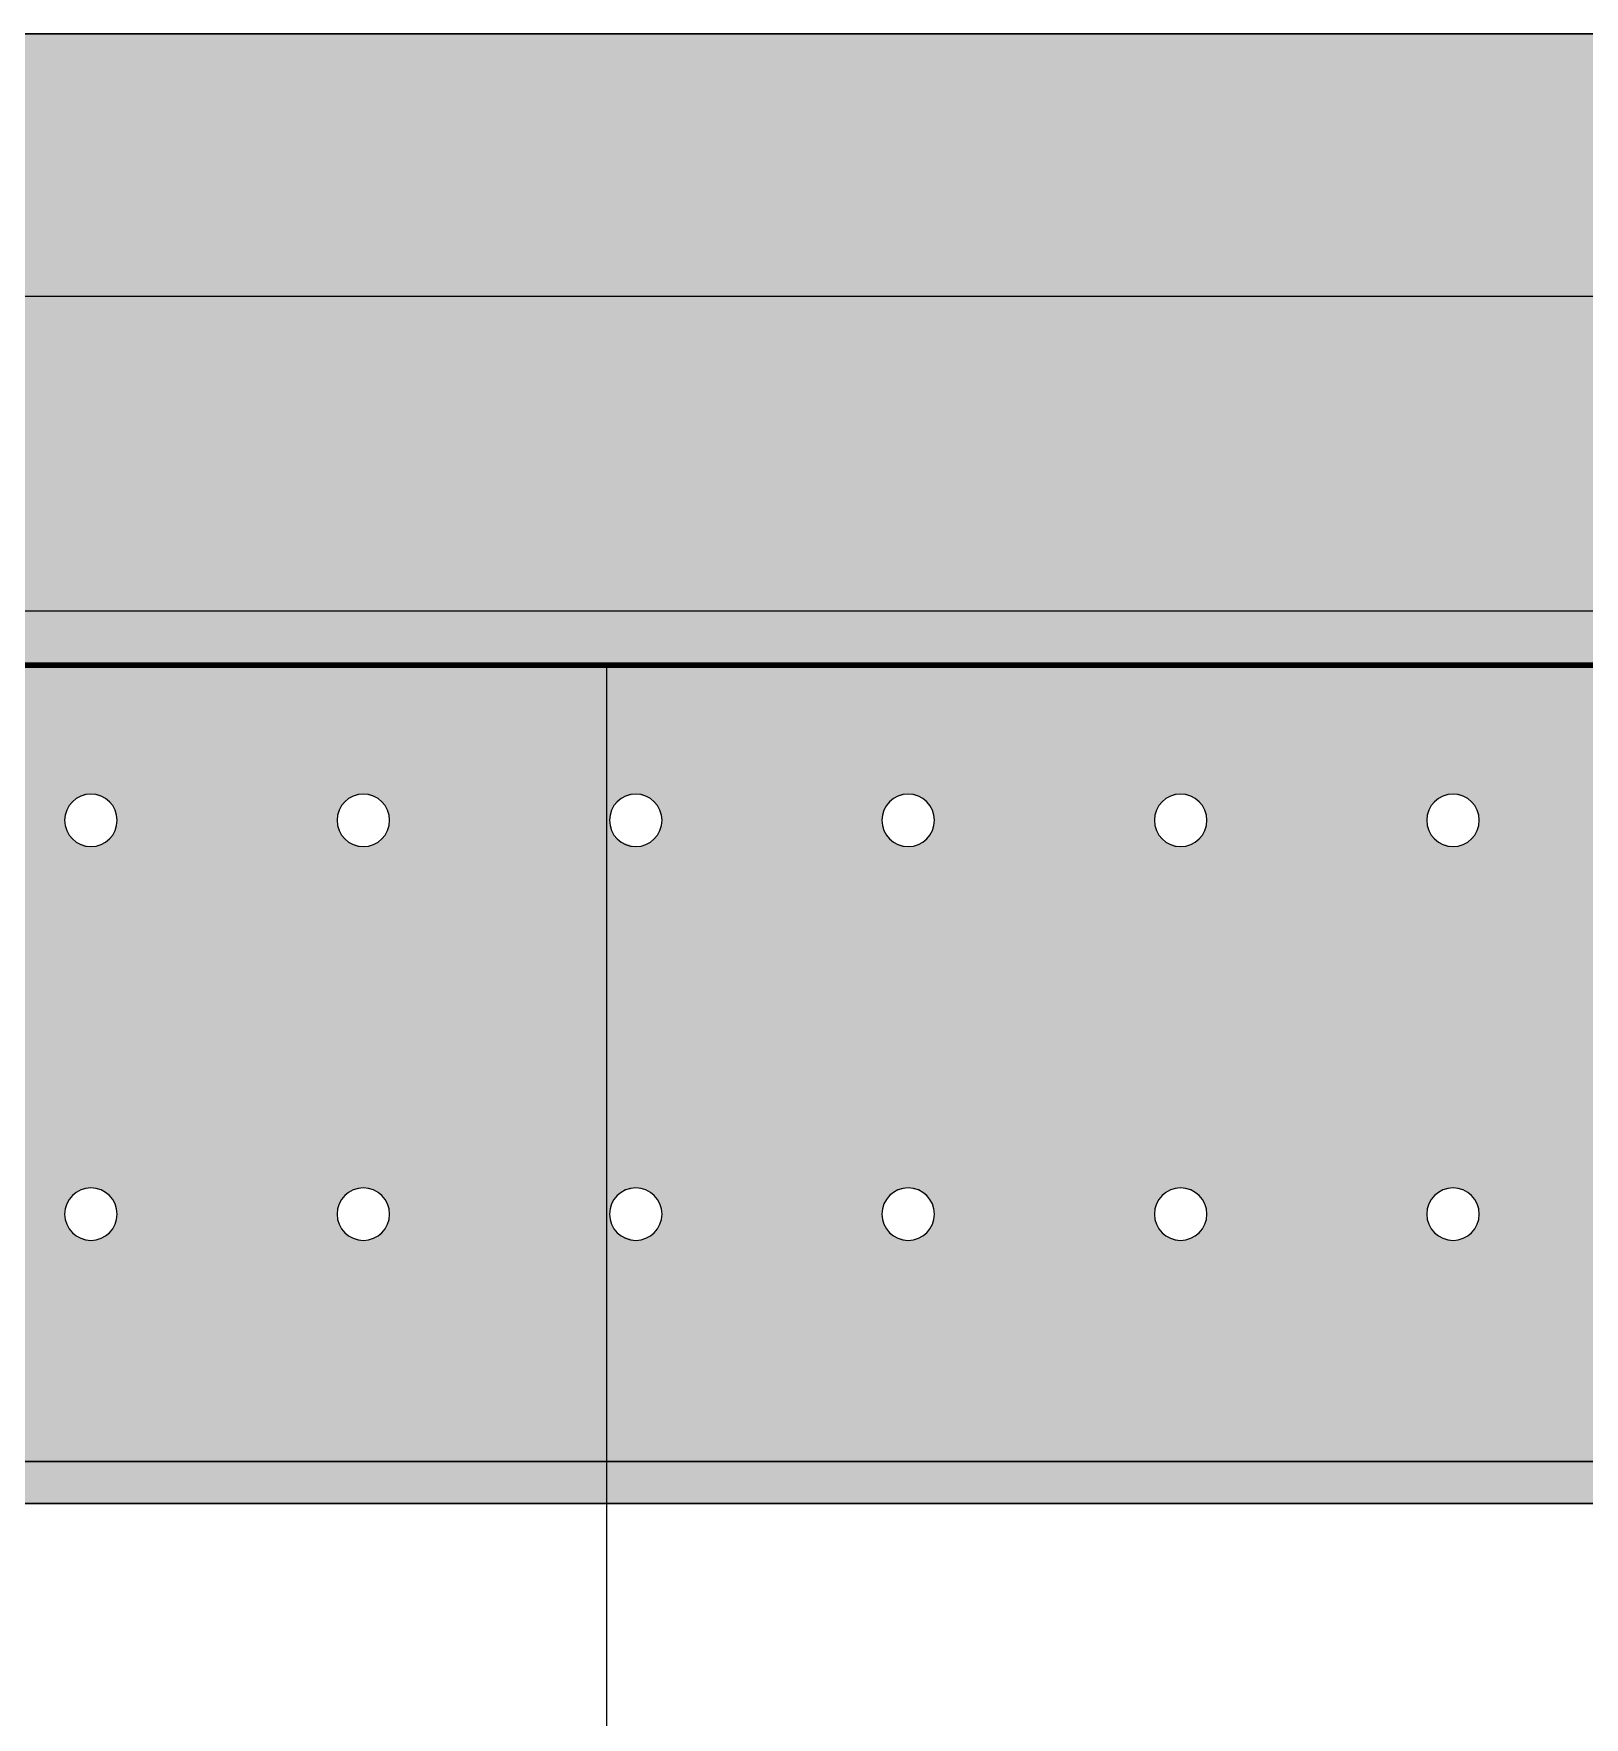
# Model space of a CAD drawing. Header units: millimetres. Extents: x 35144 to 233944, y -8553 to 29000.
# Drawn here: x 49370 to 49961, y 26459 to 27100 of the extents above; entities that cross this region are included whole.
import ezdxf

# ---------------------------------------------------------------- set-up
doc = ezdxf.new("R2010")
doc.units = ezdxf.units.MM
doc.linetypes.add('Осевая', pattern=[3175, 635, -476.25, 1587.5, -476.25])
doc.layers.add('A-WALL-IDEN', color=7, linetype='Continuous', lineweight=9)
doc.layers.add('Оси-2', color=7, linetype='Осевая', lineweight=9)
for name, color, linetype, lineweight, true_color in [('I-WALL-13', 7, 'Continuous', 53, 0xeaa7bf), ('I-WALL-7', 7, 'Continuous', 9, 0xcbc7bf), ('Знаки-1', 9, 'Continuous', 9, 0x808080), ('Знаки-2', 7, 'Continuous', 9, 0xc1bbaf), ('Знаки-4', 7, 'Continuous', 9, 0xaba79f), ('Знаки-5', 7, 'Continuous', 9, 0xd5cdbe), ('Знаки-6', 7, 'Continuous', 9, 0xd1cabb), ('Знаки-7', 7, 'Continuous', 9, 0xccc5b7), ('Знаки-8', 7, 'Continuous', 9, 0xd4ccbd)]:
    doc.layers.add(name, color=color, linetype=linetype, lineweight=lineweight, true_color=true_color)
doc.layers.add('Знаки-3', color=7, linetype='Continuous', lineweight=9, transparency=0.5)

# ---------------------------------------------------------------- blocks, each defined once
blk = doc.blocks.new('Зашивка радиатора_ с перфорацией М5 - Зашивка радиатора_ с перфорацией М14 _пищеблок_-32704472-План отделки стен 1 этажа в осях 17-23')
at = {"layer": 'Знаки-3'}
h = blk.add_hatch(color=256, dxfattribs=at)
h.paths.add_polyline_path([(966.91, -179.94), (1749, -178.78), (1749, 380), (-310, 380), (-310, -179.94), (874.14, -179.94)])
h.paths.add_polyline_path([(1546.25, -79.65), (1541.25, -78.31), (1537.59, -74.65), (1536.25, -69.65), (1537.59, -64.65), (1541.25, -60.98), (1546.25, -59.65), (1551.25, -60.98), (1554.91, -64.65), (1556.25, -69.65), (1554.91, -74.65), (1551.25, -78.31), (1548.84, -79.3)])
h.paths.add_polyline_path([(1442.5, -79.65), (1437.5, -78.31), (1433.84, -74.65), (1432.5, -69.65), (1433.84, -64.65), (1437.5, -60.98), (1442.5, -59.65), (1447.5, -60.98), (1451.16, -64.65), (1452.5, -69.65), (1451.16, -74.65), (1447.5, -78.31), (1445.09, -79.3)])
h.paths.add_polyline_path([(1650, -79.65), (1645, -78.31), (1641.34, -74.65), (1640, -69.65), (1641.34, -64.65), (1645, -60.98), (1650, -59.65), (1655, -60.98), (1658.66, -64.65), (1660, -69.65), (1658.66, -74.65), (1655, -78.31), (1652.59, -79.3)])
h.paths.add_polyline_path([(1131.25, -79.65), (1126.25, -78.31), (1122.59, -74.65), (1121.25, -69.65), (1122.59, -64.65), (1126.25, -60.98), (1131.25, -59.65), (1136.25, -60.98), (1139.91, -64.65), (1141.25, -69.65), (1139.91, -74.65), (1136.25, -78.31), (1133.84, -79.3)])
h.paths.add_polyline_path([(1027.5, -79.65), (1022.5, -78.31), (1018.84, -74.65), (1017.5, -69.65), (1018.84, -64.65), (1022.5, -60.98), (1027.5, -59.65), (1032.5, -60.98), (1036.16, -64.65), (1037.5, -69.65), (1036.16, -74.65), (1032.5, -78.31), (1030.09, -79.3)])
h.paths.add_polyline_path([(923.75, -79.65), (918.75, -78.31), (915.09, -74.65), (913.75, -69.65), (915.09, -64.65), (918.75, -60.98), (923.75, -59.65), (928.75, -60.98), (932.41, -64.65), (933.75, -69.65), (932.41, -74.65), (928.75, -78.31), (926.34, -79.3)])
h.paths.add_polyline_path([(820, -79.65), (815, -78.31), (811.34, -74.65), (810, -69.65), (811.34, -64.65), (815, -60.98), (820, -59.65), (825, -60.98), (828.66, -64.65), (830, -69.65), (828.66, -74.65), (825, -78.31), (822.59, -79.3)])
h.paths.add_polyline_path([(1338.75, -79.65), (1333.75, -78.31), (1330.09, -74.65), (1328.75, -69.65), (1330.09, -64.65), (1333.75, -60.98), (1338.75, -59.65), (1343.75, -60.98), (1347.41, -64.65), (1348.75, -69.65), (1347.41, -74.65), (1343.75, -78.31), (1341.34, -79.3)])
h.paths.add_polyline_path([(1235, -79.65), (1230, -78.31), (1226.34, -74.65), (1225, -69.65), (1226.34, -64.65), (1230, -60.98), (1235, -59.65), (1240, -60.98), (1243.66, -64.65), (1245, -69.65), (1243.66, -74.65), (1240, -78.31), (1237.59, -79.3)])
h.paths.add_polyline_path([(716.25, -79.65), (711.25, -78.31), (707.59, -74.65), (706.25, -69.65), (707.59, -64.65), (711.25, -60.98), (716.25, -59.65), (721.25, -60.98), (724.91, -64.65), (726.25, -69.65), (724.91, -74.65), (721.25, -78.31), (718.84, -79.3)])
h.paths.add_polyline_path([(93.75, -79.65), (88.75, -78.31), (85.09, -74.65), (83.75, -69.65), (85.09, -64.65), (88.75, -60.98), (93.75, -59.65), (98.75, -60.98), (102.41, -64.65), (103.75, -69.65), (102.41, -74.65), (98.75, -78.31), (96.34, -79.3)])
h.paths.add_polyline_path([(301.25, -79.65), (296.25, -78.31), (292.59, -74.65), (291.25, -69.65), (292.59, -64.65), (296.25, -60.98), (301.25, -59.65), (306.25, -60.98), (309.91, -64.65), (311.25, -69.65), (309.91, -74.65), (306.25, -78.31), (303.84, -79.3)])
h.paths.add_polyline_path([(405, -79.65), (400, -78.31), (396.34, -74.65), (395, -69.65), (396.34, -64.65), (400, -60.98), (405, -59.65), (410, -60.98), (413.66, -64.65), (415, -69.65), (413.66, -74.65), (410, -78.31), (407.59, -79.3)])
h.paths.add_polyline_path([(612.5, -79.65), (607.5, -78.31), (603.84, -74.65), (602.5, -69.65), (603.84, -64.65), (607.5, -60.98), (612.5, -59.65), (617.5, -60.98), (621.16, -64.65), (622.5, -69.65), (621.16, -74.65), (617.5, -78.31), (615.09, -79.3)])
h.paths.add_polyline_path([(508.75, -79.65), (503.06, -77.78), (500.09, -74.65), (498.75, -69.65), (500.09, -64.65), (503.75, -60.98), (508.75, -59.65), (513.75, -60.98), (517.41, -64.65), (518.75, -69.65), (517.41, -74.65), (513.75, -78.31), (511.34, -79.3)])
h.paths.add_polyline_path([(197.5, -79.65), (192.5, -78.31), (188.84, -74.65), (187.5, -69.65), (188.84, -64.65), (192.5, -60.98), (197.5, -59.65), (202.5, -60.98), (206.16, -64.65), (207.5, -69.65), (206.16, -74.65), (202.5, -78.31), (200.09, -79.3)])
h.paths.add_polyline_path([(-113.75, -79.65), (-118.75, -78.31), (-122.41, -74.65), (-123.75, -69.65), (-122.41, -64.65), (-118.75, -60.98), (-113.75, -59.65), (-108.75, -60.98), (-105.09, -64.65), (-103.75, -69.65), (-105.09, -74.65), (-108.75, -78.31), (-111.16, -79.3)])
h.paths.add_polyline_path([(-10, -79.65), (-15, -78.31), (-18.66, -74.65), (-20, -69.65), (-18.66, -64.65), (-15, -60.98), (-10, -59.65), (-5, -60.98), (-1.34, -64.65), (0, -69.65), (-1.34, -74.65), (-5, -78.31), (-7.41, -79.3)])
h.paths.add_polyline_path([(-217.5, -79.65), (-222.5, -78.31), (-226.16, -74.65), (-227.5, -69.65), (-226.16, -64.65), (-222.5, -60.98), (-217.5, -59.65), (-212.5, -60.98), (-208.84, -64.65), (-207.5, -69.65), (-208.84, -74.65), (-212.5, -78.31), (-214.91, -79.3)])
h.paths.add_polyline_path([(1442.5, 70.35), (1437.5, 71.69), (1433.84, 75.35), (1432.5, 80.35), (1433.84, 85.35), (1437.5, 89.02), (1442.5, 90.35), (1447.5, 89.02), (1451.16, 85.35), (1452.5, 80.35), (1451.16, 75.35), (1447.5, 71.69), (1445.09, 70.7)])
h.paths.add_polyline_path([(1338.75, 70.35), (1333.75, 71.69), (1330.09, 75.35), (1328.75, 80.35), (1330.09, 85.35), (1333.75, 89.02), (1338.75, 90.35), (1343.75, 89.02), (1347.41, 85.35), (1348.75, 80.35), (1347.41, 75.35), (1343.75, 71.69), (1341.34, 70.7)])
h.paths.add_polyline_path([(1235, 70.35), (1230, 71.69), (1226.34, 75.35), (1225, 80.35), (1226.34, 85.35), (1230, 89.02), (1235, 90.35), (1240, 89.02), (1243.66, 85.35), (1245, 80.35), (1243.66, 75.35), (1240, 71.69), (1237.59, 70.7)])
h.paths.add_polyline_path([(1650, 70.35), (1645, 71.69), (1641.34, 75.35), (1640, 80.35), (1641.34, 85.35), (1645, 89.02), (1650, 90.35), (1655, 89.02), (1658.66, 85.35), (1660, 80.35), (1658.66, 75.35), (1655, 71.69), (1652.59, 70.7)])
h.paths.add_polyline_path([(1546.25, 70.35), (1541.25, 71.69), (1537.59, 75.35), (1536.25, 80.35), (1537.59, 85.35), (1541.25, 89.02), (1546.25, 90.35), (1551.25, 89.02), (1554.91, 85.35), (1556.25, 80.35), (1554.91, 75.35), (1551.25, 71.69), (1548.84, 70.7)])
h.paths.add_polyline_path([(820, 70.35), (815, 71.69), (811.34, 75.35), (810, 80.35), (811.34, 85.35), (815, 89.02), (820, 90.35), (825, 89.02), (828.66, 85.35), (830, 80.35), (828.66, 75.35), (825, 71.69), (822.59, 70.7)])
h.paths.add_polyline_path([(1027.5, 70.35), (1022.5, 71.69), (1018.84, 75.35), (1017.5, 80.35), (1018.84, 85.35), (1022.5, 89.02), (1027.5, 90.35), (1032.5, 89.02), (1036.16, 85.35), (1037.5, 80.35), (1036.16, 75.35), (1032.5, 71.69), (1030.09, 70.7)])
h.paths.add_polyline_path([(923.75, 70.35), (918.75, 71.69), (915.09, 75.35), (913.75, 80.35), (915.09, 85.35), (918.75, 89.02), (923.75, 90.35), (928.75, 89.02), (932.41, 85.35), (933.75, 80.35), (932.41, 75.35), (928.75, 71.69), (926.34, 70.7)])
h.paths.add_polyline_path([(1131.25, 70.35), (1126.25, 71.69), (1122.59, 75.35), (1121.25, 80.35), (1122.59, 85.35), (1126.25, 89.02), (1131.25, 90.35), (1136.25, 89.02), (1139.91, 85.35), (1141.25, 80.35), (1139.91, 75.35), (1136.25, 71.69), (1133.84, 70.7)])
h.paths.add_polyline_path([(612.5, 70.35), (607.5, 71.69), (603.84, 75.35), (602.5, 80.35), (603.84, 85.35), (607.5, 89.02), (612.5, 90.35), (617.5, 89.02), (621.16, 85.35), (622.5, 80.35), (621.16, 75.35), (617.5, 71.69), (615.09, 70.7)])
h.paths.add_polyline_path([(716.25, 70.35), (711.25, 71.69), (707.59, 75.35), (706.25, 80.35), (707.59, 85.35), (711.25, 89.02), (716.25, 90.35), (721.25, 89.02), (724.91, 85.35), (726.25, 80.35), (724.91, 75.35), (721.25, 71.69), (718.84, 70.7)])
h.paths.add_polyline_path([(197.5, 70.35), (192.5, 71.69), (188.84, 75.35), (187.5, 80.35), (188.84, 85.35), (192.5, 89.02), (197.5, 90.35), (202.5, 89.02), (206.16, 85.35), (207.5, 80.35), (206.16, 75.35), (202.5, 71.69), (200.09, 70.7)])
h.paths.add_polyline_path([(508.75, 70.35), (503.06, 72.22), (500.09, 75.35), (498.75, 80.35), (500.09, 85.35), (503.75, 89.02), (508.75, 90.35), (513.75, 89.02), (517.41, 85.35), (518.75, 80.35), (517.41, 75.35), (513.75, 71.69), (511.34, 70.7)])
h.paths.add_polyline_path([(405, 70.35), (400, 71.69), (396.34, 75.35), (395, 80.35), (396.34, 85.35), (400, 89.02), (405, 90.35), (410, 89.02), (413.66, 85.35), (415, 80.35), (413.66, 75.35), (410, 71.69), (407.59, 70.7)])
h.paths.add_polyline_path([(301.25, 70.35), (296.25, 71.69), (292.59, 75.35), (291.25, 80.35), (292.59, 85.35), (296.25, 89.02), (301.25, 90.35), (306.25, 89.02), (309.91, 85.35), (311.25, 80.35), (309.91, 75.35), (306.25, 71.69), (303.84, 70.7)])
h.paths.add_polyline_path([(93.75, 70.35), (88.75, 71.69), (85.09, 75.35), (83.75, 80.35), (85.09, 85.35), (88.75, 89.02), (93.75, 90.35), (98.75, 89.02), (102.41, 85.35), (103.75, 80.35), (102.41, 75.35), (98.75, 71.69), (96.34, 70.7)])
h.paths.add_polyline_path([(-10, 70.35), (-15, 71.69), (-18.66, 75.35), (-20, 80.35), (-18.66, 85.35), (-15, 89.02), (-10, 90.35), (-5, 89.02), (-1.34, 85.35), (0, 80.35), (-1.34, 75.35), (-5, 71.69), (-7.41, 70.7)])
h.paths.add_polyline_path([(-217.5, 70.35), (-222.5, 71.69), (-226.16, 75.35), (-227.5, 80.35), (-226.16, 85.35), (-222.5, 89.02), (-217.5, 90.35), (-212.5, 89.02), (-208.84, 85.35), (-207.5, 80.35), (-208.84, 75.35), (-212.5, 71.69), (-214.91, 70.7)])
h.paths.add_polyline_path([(-113.75, 70.35), (-118.75, 71.69), (-122.41, 75.35), (-123.75, 80.35), (-122.41, 85.35), (-118.75, 89.02), (-113.75, 90.35), (-108.75, 89.02), (-105.09, 85.35), (-103.75, 80.35), (-105.09, 75.35), (-108.75, 71.69), (-111.16, 70.7)])
for points in [[(1748, -179.94), (1749, -178.78), (1748, -163.94), (-310, -163.94), (-310, -179.94), (1724, -179.94)], [(339.32, -179.94), (340, -179.94), (339.32, -163.94), (300, -163.94), (300.68, -179.94), (337.32, -179.94)], [(339.32, -179.94), (340, -179.94), (339.32, -163.94), (300, -163.94), (300.68, -179.94), (337.32, -179.94)], [(329.66, -179.94), (330, -179.94), (329.66, -163.94), (310, -163.94), (310.34, -179.94), (328.66, -179.94)], [(317.41, -179.94), (330, -179.94), (329.66, -163.94), (310, -163.94), (310.34, -179.94), (315, -179.94)], [(439.32, -179.94), (440, -179.94), (439.32, -163.94), (400, -163.94), (400.68, -179.94), (437.32, -179.94)], [(439.32, -179.94), (440, -179.94), (439.32, -163.94), (400, -163.94), (400.68, -179.94), (437.32, -179.94)], [(410.34, -179.94), (430, -179.94), (429.66, -163.94), (410, -163.94), (410.29, -179.94)], [(429.66, -179.94), (430, -179.94), (429.66, -163.94), (410, -163.94), (410.34, -179.94), (428.66, -179.94)], [(540, -179.94), (539.32, -163.94), (500, -163.94), (500.68, -179.94), (539.32, -179.94)], [(540, -179.94), (539.32, -163.94), (500, -163.94), (500.68, -179.94), (539.32, -179.94)], [(520, -179.94), (530, -179.94), (529.66, -163.94), (510, -163.94), (510.34, -179.94), (517.41, -179.94)], [(527.07, -179.94), (530, -179.94), (529.66, -163.94), (510, -163.94), (510.34, -179.94), (525.18, -179.94)], [(620, -179.94), (640, -179.94), (639.32, -163.94), (600, -163.94), (600.68, -179.94), (614.82, -179.94)], [(612.93, -179.94), (640, -179.94), (639.32, -163.94), (600, -163.94), (600.68, -179.94), (612.5, -179.94)], [(612.93, -179.94), (630, -179.94), (629.66, -163.94), (610, -163.94), (610.34, -179.94), (612.5, -179.94)], [(629.66, -179.94), (630, -179.94), (629.66, -163.94), (610, -163.94), (610.34, -179.94), (628.66, -179.94)], [(700.68, -179.94), (740, -179.94), (739.32, -163.94), (700, -163.94), (700, -179.94)], [(710.34, -179.94), (740, -179.94), (739.32, -163.94), (700, -163.94), (700.68, -179.94), (710, -179.94)], [(720, -179.94), (730, -179.94), (729.66, -163.94), (710, -163.94), (710.34, -179.94), (717.41, -179.94)], [(727.07, -179.94), (730, -179.94), (729.66, -163.94), (710, -163.94), (710.34, -179.94), (725, -179.94)], [(805.86, -179.94), (840, -179.94), (839.32, -163.94), (800, -163.94), (800.68, -179.94), (802.68, -179.94)], [(825, -179.94), (840, -179.94), (839.32, -163.94), (800, -163.94), (800.68, -179.94), (822.59, -179.94)], [(810, -179.94), (830, -179.94), (829.66, -163.94), (810, -163.94)], [(829.66, -179.94), (830, -179.94), (829.66, -163.94), (810, -163.94), (810.34, -179.94), (828.66, -179.94)]]:
    blk.add_hatch(color=256, dxfattribs=at).paths.add_polyline_path(points)
at = {"layer": 'Знаки-1'}
for p, q in [((1749, 380), (-310, 380)), ((-310, -179.94), (1749, -179.94))]:
    blk.add_line(p, q, dxfattribs=at)
for centre, start, end in [((301.25, 80.35), 0, 180), ((405, 80.35), 0, 180), ((508.75, 80.35), 0, 180), ((612.5, 80.35), 0, 180), ((716.25, 80.35), 0, 180), ((820, 80.35), 0, 180), ((301.25, 80.35), 180, 0), ((405, 80.35), 180, 0), ((508.75, 80.35), 180, 0), ((612.5, 80.35), 180, 0), ((716.25, 80.35), 180, 0), ((820, 80.35), 180, 0), ((301.25, -69.65), 0, 180), ((405, -69.65), 0, 180), ((508.75, -69.65), 0, 180), ((612.5, -69.65), 0, 180), ((716.25, -69.65), 0, 180), ((820, -69.65), 0, 180), ((301.25, -69.65), 180, 0), ((405, -69.65), 180, 0), ((508.75, -69.65), 180, 0), ((612.5, -69.65), 180, 0), ((716.25, -69.65), 180, 0), ((820, -69.65), 180, 0)]:
    blk.add_arc(centre, 10, start, end, dxfattribs=at)
at = {"layer": 'Знаки-2'}
for p, q in [((300, -163.94), (240, -163.94)), ((300, -163.94), (340, -163.94)), ((340, -163.94), (300, -163.94)), ((400, -163.94), (340, -163.94)), ((400, -163.94), (410, -163.94)), ((405.86, -163.94), (400, -163.94)), ((410, -163.94), (405.86, -163.94)), ((410, -163.94), (430, -163.94)), ((430, -163.94), (410, -163.94)), ((430, -163.94), (434.14, -163.94)), ((440, -163.94), (430, -163.94)), ((434.14, -163.94), (437.32, -163.94)), ((437.32, -163.94), (440, -163.94)), ((500, -163.94), (440, -163.94)), ((500, -163.94), (540, -163.94)), ((540, -163.94), (500, -163.94)), ((600, -163.94), (540, -163.94)), ((600, -163.94), (640, -163.94)), ((640, -163.94), (600, -163.94)), ((700, -163.94), (640, -163.94)), ((700, -163.94), (710, -163.94)), ((710, -163.94), (700, -163.94)), ((710, -163.94), (730, -163.94)), ((730, -163.94), (710, -163.94)), ((730, -163.94), (740, -163.94)), ((740, -163.94), (730, -163.94)), ((800, -163.94), (740, -163.94)), ((800, -163.94), (814.82, -163.94)), ((840, -163.94), (800, -163.94)), ((814.82, -163.94), (840, -163.94)), ((900, -163.94), (840, -163.94)), ((240, -179.94), (300, -179.94)), ((300, -179.94), (340, -179.94)), ((340, -179.94), (300, -179.94)), ((340, -179.94), (400, -179.94)), ((400, -179.94), (410, -179.94)), ((410, -179.94), (400, -179.94)), ((410, -179.94), (430, -179.94)), ((410.34, -179.94), (410, -179.94)), ((420, -179.94), (410.34, -179.94)), ((430, -179.94), (420, -179.94)), ((430, -179.94), (440, -179.94)), ((440, -179.94), (430, -179.94)), ((440, -179.94), (500, -179.94)), ((500, -179.94), (510, -179.94)), ((514.82, -179.94), (500, -179.94)), ((510, -179.94), (534.14, -179.94)), ((537.32, -179.94), (514.82, -179.94)), ((534.14, -179.94), (540, -179.94)), ((540, -179.94), (537.32, -179.94)), ((540, -179.94), (600, -179.94)), ((600, -179.94), (640, -179.94)), ((640, -179.94), (600, -179.94)), ((640, -179.94), (700, -179.94)), ((700, -179.94), (710, -179.94)), ((710, -179.94), (700, -179.94)), ((710, -179.94), (730, -179.94)), ((730, -179.94), (710, -179.94)), ((730, -179.94), (740, -179.94)), ((740, -179.94), (730, -179.94)), ((740, -179.94), (800, -179.94)), ((800, -179.94), (840, -179.94)), ((840, -179.94), (800, -179.94)), ((840, -179.94), (900, -179.94))]:
    blk.add_line(p, q, dxfattribs=at)
at = {"layer": 'Знаки-4'}
for p, q in [((-310, 380), (1749, 380)), ((-146.28, -163.94), (1700.94, -163.94)), ((1749, -179.94), (-310, -179.94)), ((1724, -179.94), (-286, -179.94))]:
    blk.add_line(p, q, dxfattribs=at)
for centre, start, end in [((301.25, 80.35), 0, 180), ((405, 80.35), 0, 180), ((508.75, 80.35), 0, 180), ((612.5, 80.35), 0, 180), ((716.25, 80.35), 0, 180), ((820, 80.35), 0, 180), ((301.25, 80.35), 180, 360), ((405, 80.35), 180, 360), ((508.75, 80.35), 180, 360), ((612.5, 80.35), 180, 360), ((716.25, 80.35), 180, 0), ((820, 80.35), 180, 360), ((301.25, -69.65), 0, 180), ((405, -69.65), 0, 180), ((508.75, -69.65), 0, 180), ((612.5, -69.65), 0, 180), ((716.25, -69.65), 0, 180), ((820, -69.65), 0, 180), ((301.25, -69.65), 180, 360), ((405, -69.65), 180, 360), ((508.75, -69.65), 180, 360), ((612.5, -69.65), 180, 360), ((716.25, -69.65), 180, 360), ((820, -69.65), 180, 360)]:
    blk.add_arc(centre, 10, start, end, dxfattribs=at)
at = {"layer": 'Знаки-5'}
for p, q in [((314.82, -163.94), (311.34, -163.94)), ((317.41, -163.94), (315, -163.94)), ((325, -163.94), (317.52, -163.94)), ((328.66, -163.94), (325.18, -163.94)), ((410.25, -163.94), (410.34, -163.94)), ((410.34, -163.94), (410.25, -163.94)), ((414.82, -163.94), (411.34, -163.94)), ((425, -163.94), (415, -163.94)), ((428.66, -163.94), (425.18, -163.94)), ((514.82, -163.94), (511.34, -163.94)), ((525, -163.94), (515, -163.94)), ((528.66, -163.94), (525.18, -163.94)), ((614.82, -163.94), (611.34, -163.94)), ((625, -163.94), (615, -163.94)), ((628.66, -163.94), (625.18, -163.94)), ((714.82, -163.94), (711.34, -163.94)), ((725, -163.94), (715, -163.94)), ((728.66, -163.94), (725.18, -163.94)), ((814.82, -163.94), (811.34, -163.94)), ((825, -163.94), (815, -163.94)), ((828.66, -163.94), (825.18, -163.94)), ((311.34, -179.94), (314.82, -179.94)), ((315, -179.94), (317.41, -179.94)), ((317.41, -179.94), (317.52, -179.94)), ((317.52, -179.94), (317.41, -179.94)), ((317.52, -179.94), (325, -179.94)), ((325.18, -179.94), (328.66, -179.94)), ((410.25, -179.94), (410.34, -179.94)), ((410.34, -179.94), (410.25, -179.94)), ((411.34, -179.94), (414.82, -179.94)), ((415, -179.94), (425, -179.94)), ((425.18, -179.94), (428.66, -179.94)), ((511.34, -179.94), (514.82, -179.94)), ((515, -179.94), (525, -179.94)), ((525.18, -179.94), (528.66, -179.94)), ((611.34, -179.94), (614.82, -179.94)), ((615, -179.94), (625, -179.94)), ((625.18, -179.94), (628.66, -179.94)), ((711.34, -179.94), (714.82, -179.94)), ((715, -179.94), (725, -179.94)), ((725.18, -179.94), (728.66, -179.94)), ((811.34, -179.94), (814.82, -179.94)), ((815, -179.94), (825, -179.94)), ((825.18, -179.94), (828.66, -179.94))]:
    blk.add_line(p, q, dxfattribs=at)
at = {"layer": 'Знаки-6'}
for p, q in [((310, -163.94), (300.68, -163.94)), ((311.28, -163.94), (314.82, -163.94)), ((314.82, -163.94), (311.28, -163.94)), ((315, -163.94), (317.39, -163.94)), ((317.39, -163.94), (315, -163.94)), ((317.5, -163.94), (325, -163.94)), ((325, -163.94), (317.5, -163.94)), ((325.18, -163.94), (328.72, -163.94)), ((328.72, -163.94), (325.18, -163.94)), ((339.32, -163.94), (330, -163.94)), ((410, -163.94), (400.68, -163.94)), ((410, -163.94), (410.25, -163.94)), ((410.25, -163.94), (410, -163.94)), ((410.34, -163.94), (411.34, -163.94)), ((412.93, -163.94), (410.34, -163.94)), ((411.34, -163.94), (414.81, -163.94)), ((414.81, -163.94), (412.93, -163.94)), ((415, -163.94), (417.41, -163.94)), ((420, -163.94), (415, -163.94)), ((417.41, -163.94), (425, -163.94)), ((425, -163.94), (420, -163.94)), ((425.19, -163.94), (429.66, -163.94)), ((428.66, -163.94), (425.19, -163.94)), ((430, -163.94), (428.66, -163.94)), ((429.66, -163.94), (430, -163.94)), ((439.32, -163.94), (430, -163.94)), ((502.68, -163.94), (500.68, -163.94)), ((510, -163.94), (503.06, -163.94)), ((510, -163.94), (510.34, -163.94)), ((514.81, -163.94), (510, -163.94)), ((510.34, -163.94), (511.34, -163.94)), ((511.34, -163.94), (514.81, -163.94)), ((515, -163.94), (517.41, -163.94)), ((517.41, -163.94), (515, -163.94)), ((517.41, -163.94), (522.59, -163.94)), ((525, -163.94), (517.41, -163.94)), ((522.59, -163.94), (525, -163.94)), ((525.19, -163.94), (530, -163.94)), ((529.66, -163.94), (525.19, -163.94)), ((530, -163.94), (529.66, -163.94)), ((539.32, -163.94), (530, -163.94)), ((610, -163.94), (600.68, -163.94)), ((611.28, -163.94), (614.82, -163.94)), ((614.82, -163.94), (611.28, -163.94)), ((615, -163.94), (625, -163.94)), ((620, -163.94), (615, -163.94)), ((625, -163.94), (620, -163.94)), ((625.18, -163.94), (628.72, -163.94)), ((628.72, -163.94), (625.18, -163.94)), ((639.32, -163.94), (630, -163.94)), ((710, -163.94), (700.68, -163.94)), ((710, -163.94), (714.81, -163.94)), ((710.34, -163.94), (710, -163.94)), ((712.93, -163.94), (710.34, -163.94)), ((714.81, -163.94), (712.93, -163.94)), ((715, -163.94), (725, -163.94)), ((725, -163.94), (715, -163.94)), ((725.19, -163.94), (728.66, -163.94)), ((727.07, -163.94), (725.19, -163.94)), ((729.66, -163.94), (727.07, -163.94)), ((728.66, -163.94), (730, -163.94)), ((730, -163.94), (729.66, -163.94)), ((739.32, -163.94), (730, -163.94)), ((810, -163.94), (800.68, -163.94)), ((810, -163.94), (810.34, -163.94)), ((814.81, -163.94), (810, -163.94)), ((810.34, -163.94), (814.81, -163.94)), ((815, -163.94), (822.59, -163.94)), ((825, -163.94), (815, -163.94)), ((822.59, -163.94), (825, -163.94)), ((825.19, -163.94), (830, -163.94)), ((827.07, -163.94), (825.19, -163.94)), ((830, -163.94), (827.07, -163.94)), ((839.32, -163.94), (830, -163.94)), ((300.68, -179.94), (310, -179.94)), ((311.28, -179.94), (314.82, -179.94)), ((314.82, -179.94), (311.28, -179.94)), ((315, -179.94), (317.39, -179.94)), ((317.39, -179.94), (315, -179.94)), ((317.5, -179.94), (325, -179.94)), ((325, -179.94), (317.5, -179.94)), ((325.18, -179.94), (328.72, -179.94)), ((328.72, -179.94), (325.18, -179.94)), ((330, -179.94), (339.32, -179.94)), ((400.68, -179.94), (410, -179.94)), ((410, -179.94), (410.25, -179.94)), ((410.25, -179.94), (410, -179.94)), ((410.34, -179.94), (412.93, -179.94)), ((412.93, -179.94), (410.34, -179.94)), ((412.93, -179.94), (414.81, -179.94)), ((414.81, -179.94), (412.93, -179.94)), ((415, -179.94), (417.41, -179.94)), ((417.41, -179.94), (415, -179.94)), ((417.41, -179.94), (425, -179.94)), ((422.59, -179.94), (417.41, -179.94)), ((425, -179.94), (422.59, -179.94)), ((425.19, -179.94), (427.07, -179.94)), ((430, -179.94), (425.19, -179.94)), ((427.07, -179.94), (430, -179.94)), ((430, -179.94), (439.32, -179.94)), ((500.68, -179.94), (502.68, -179.94)), ((503.06, -179.94), (510, -179.94)), ((510, -179.94), (514.81, -179.94)), ((510.34, -179.94), (510, -179.94)), ((514.81, -179.94), (510.34, -179.94)), ((515, -179.94), (517.41, -179.94)), ((522.59, -179.94), (515, -179.94)), ((517.41, -179.94), (520, -179.94)), ((520, -179.94), (525, -179.94)), ((525, -179.94), (522.59, -179.94)), ((525.19, -179.94), (529.66, -179.94)), ((528.66, -179.94), (525.19, -179.94)), ((530, -179.94), (528.66, -179.94)), ((529.66, -179.94), (530, -179.94)), ((530, -179.94), (539.32, -179.94)), ((600.68, -179.94), (610, -179.94)), ((611.28, -179.94), (614.82, -179.94)), ((614.82, -179.94), (611.28, -179.94)), ((615, -179.94), (625, -179.94)), ((620, -179.94), (615, -179.94)), ((625, -179.94), (620, -179.94)), ((625.18, -179.94), (628.72, -179.94)), ((628.72, -179.94), (625.18, -179.94)), ((630, -179.94), (639.32, -179.94)), ((700.68, -179.94), (710, -179.94)), ((710, -179.94), (711.34, -179.94)), ((714.81, -179.94), (710, -179.94)), ((711.34, -179.94), (714.81, -179.94)), ((715, -179.94), (717.41, -179.94)), ((717.41, -179.94), (715, -179.94)), ((717.41, -179.94), (725, -179.94)), ((725, -179.94), (717.41, -179.94)), ((725.19, -179.94), (729.66, -179.94)), ((728.66, -179.94), (725.19, -179.94)), ((730, -179.94), (728.66, -179.94)), ((729.66, -179.94), (730, -179.94)), ((730, -179.94), (739.32, -179.94)), ((800.68, -179.94), (810, -179.94)), ((810, -179.94), (810.34, -179.94)), ((814.81, -179.94), (810, -179.94)), ((810.34, -179.94), (814.81, -179.94)), ((815, -179.94), (825, -179.94)), ((825, -179.94), (815, -179.94)), ((825.19, -179.94), (830, -179.94)), ((830, -179.94), (825.19, -179.94)), ((830, -179.94), (839.32, -179.94))]:
    blk.add_line(p, q, dxfattribs=at)
at = {"layer": 'Знаки-7'}
for p, q in [((300, -163.94), (310, -163.94)), ((310, -163.94), (300, -163.94)), ((310, -163.94), (314.81, -163.94)), ((314.81, -163.94), (310, -163.94)), ((315, -163.94), (317.41, -163.94)), ((325, -163.94), (315, -163.94)), ((317.41, -163.94), (325, -163.94)), ((325.19, -163.94), (327.07, -163.94)), ((330, -163.94), (325.19, -163.94)), ((327.07, -163.94), (330, -163.94)), ((330, -163.94), (334.14, -163.94)), ((337.32, -163.94), (330, -163.94)), ((334.14, -163.94), (340, -163.94)), ((340, -163.94), (337.32, -163.94)), ((400, -163.94), (410, -163.94)), ((402.68, -163.94), (400, -163.94)), ((405.86, -163.94), (402.68, -163.94)), ((410, -163.94), (405.86, -163.94)), ((410, -163.94), (410.27, -163.94)), ((410.27, -163.94), (410, -163.94)), ((411.28, -163.94), (414.82, -163.94)), ((414.82, -163.94), (411.28, -163.94)), ((415, -163.94), (420, -163.94)), ((420, -163.94), (415, -163.94)), ((420, -163.94), (425, -163.94)), ((425, -163.94), (420, -163.94)), ((425.18, -163.94), (428.72, -163.94)), ((428.72, -163.94), (425.18, -163.94)), ((430, -163.94), (437.32, -163.94)), ((440, -163.94), (430, -163.94)), ((437.32, -163.94), (440, -163.94)), ((500, -163.94), (510, -163.94)), ((510, -163.94), (500, -163.94)), ((510, -163.94), (511.34, -163.94)), ((511.34, -163.94), (510, -163.94)), ((511.34, -163.94), (514.81, -163.94)), ((514.81, -163.94), (511.34, -163.94)), ((515, -163.94), (525, -163.94)), ((525, -163.94), (515, -163.94)), ((525.19, -163.94), (530, -163.94)), ((530, -163.94), (525.19, -163.94)), ((530, -163.94), (540, -163.94)), ((540, -163.94), (530, -163.94)), ((600, -163.94), (600.68, -163.94)), ((600.68, -163.94), (600, -163.94)), ((600.68, -163.94), (610, -163.94)), ((610, -163.94), (600.68, -163.94)), ((610, -163.94), (612.93, -163.94)), ((612.93, -163.94), (610, -163.94)), ((612.93, -163.94), (614.81, -163.94)), ((614.81, -163.94), (612.93, -163.94)), ((615, -163.94), (620, -163.94)), ((620, -163.94), (615, -163.94)), ((620, -163.94), (622.59, -163.94)), ((625, -163.94), (620, -163.94)), ((622.59, -163.94), (625, -163.94)), ((625.19, -163.94), (629.66, -163.94)), ((627.07, -163.94), (625.19, -163.94)), ((628.66, -163.94), (627.07, -163.94)), ((630, -163.94), (628.66, -163.94)), ((629.66, -163.94), (630, -163.94)), ((630, -163.94), (640, -163.94)), ((640, -163.94), (630, -163.94)), ((700, -163.94), (702.68, -163.94)), ((702.68, -163.94), (700, -163.94)), ((702.68, -163.94), (710, -163.94)), ((710, -163.94), (702.68, -163.94)), ((711.28, -163.94), (714.82, -163.94)), ((714.82, -163.94), (711.28, -163.94)), ((715, -163.94), (725, -163.94)), ((720, -163.94), (715, -163.94)), ((725, -163.94), (720, -163.94)), ((725.18, -163.94), (728.72, -163.94)), ((728.72, -163.94), (725.18, -163.94)), ((730, -163.94), (734.14, -163.94)), ((734.14, -163.94), (730, -163.94)), ((734.14, -163.94), (740, -163.94)), ((740, -163.94), (734.14, -163.94)), ((800, -163.94), (810, -163.94)), ((810, -163.94), (800, -163.94)), ((810, -163.94), (810.34, -163.94)), ((811.34, -163.94), (810, -163.94)), ((810.34, -163.94), (812.93, -163.94)), ((814.81, -163.94), (811.34, -163.94)), ((812.93, -163.94), (814.81, -163.94)), ((815, -163.94), (817.41, -163.94)), ((817.41, -163.94), (815, -163.94)), ((817.41, -163.94), (820, -163.94)), ((825, -163.94), (817.41, -163.94)), ((820, -163.94), (822.59, -163.94)), ((822.59, -163.94), (825, -163.94)), ((825.19, -163.94), (827.07, -163.94)), ((829.66, -163.94), (825.19, -163.94)), ((827.07, -163.94), (828.66, -163.94)), ((828.66, -163.94), (830, -163.94)), ((830, -163.94), (829.66, -163.94)), ((830, -163.94), (840, -163.94)), ((840, -163.94), (830, -163.94)), ((300, -179.94), (310, -179.94)), ((305.86, -179.94), (300, -179.94)), ((310, -179.94), (305.86, -179.94)), ((310, -179.94), (314.81, -179.94)), ((314.81, -179.94), (310, -179.94)), ((315, -179.94), (325, -179.94)), ((325, -179.94), (315, -179.94)), ((325.19, -179.94), (330, -179.94)), ((327.07, -179.94), (325.19, -179.94)), ((330, -179.94), (327.07, -179.94)), ((330, -179.94), (337.32, -179.94)), ((337.32, -179.94), (330, -179.94)), ((337.32, -179.94), (340, -179.94)), ((340, -179.94), (337.32, -179.94)), ((400, -179.94), (410, -179.94)), ((405.86, -179.94), (400, -179.94)), ((410, -179.94), (405.86, -179.94)), ((410, -179.94), (410.27, -179.94)), ((410.27, -179.94), (410, -179.94)), ((411.28, -179.94), (414.82, -179.94)), ((414.82, -179.94), (411.28, -179.94)), ((415, -179.94), (425, -179.94)), ((425, -179.94), (415, -179.94)), ((425.18, -179.94), (428.72, -179.94)), ((428.72, -179.94), (425.18, -179.94)), ((430, -179.94), (434.14, -179.94)), ((439.32, -179.94), (430, -179.94)), ((434.14, -179.94), (440, -179.94)), ((440, -179.94), (439.32, -179.94)), ((500, -179.94), (502.68, -179.94)), ((510, -179.94), (500, -179.94)), ((502.68, -179.94), (510, -179.94)), ((510, -179.94), (514.81, -179.94)), ((514.81, -179.94), (510, -179.94)), ((515, -179.94), (525, -179.94)), ((520, -179.94), (515, -179.94)), ((525, -179.94), (520, -179.94)), ((525.19, -179.94), (529.66, -179.94)), ((530, -179.94), (525.19, -179.94)), ((529.66, -179.94), (530, -179.94)), ((530, -179.94), (540, -179.94)), ((540, -179.94), (530, -179.94)), ((600, -179.94), (602.68, -179.94)), ((600.68, -179.94), (600, -179.94)), ((602.68, -179.94), (600.68, -179.94)), ((602.68, -179.94), (610, -179.94)), ((610, -179.94), (602.68, -179.94)), ((610, -179.94), (614.81, -179.94)), ((612.93, -179.94), (610, -179.94)), ((614.81, -179.94), (612.93, -179.94)), ((615, -179.94), (625, -179.94)), ((625, -179.94), (615, -179.94)), ((625.19, -179.94), (630, -179.94)), ((630, -179.94), (625.19, -179.94)), ((630, -179.94), (637.32, -179.94)), ((640, -179.94), (630, -179.94)), ((637.32, -179.94), (639.32, -179.94)), ((639.32, -179.94), (640, -179.94)), ((700, -179.94), (702.68, -179.94)), ((700.68, -179.94), (700, -179.94)), ((710, -179.94), (700.68, -179.94)), ((702.68, -179.94), (710, -179.94)), ((711.28, -179.94), (714.82, -179.94)), ((714.82, -179.94), (711.28, -179.94)), ((715, -179.94), (720, -179.94)), ((725, -179.94), (715, -179.94)), ((720, -179.94), (725, -179.94)), ((725.18, -179.94), (728.72, -179.94)), ((728.72, -179.94), (725.18, -179.94)), ((730, -179.94), (734.14, -179.94)), ((734.14, -179.94), (730, -179.94)), ((734.14, -179.94), (740, -179.94)), ((740, -179.94), (734.14, -179.94)), ((800, -179.94), (810, -179.94)), ((810, -179.94), (800, -179.94)), ((810, -179.94), (811.34, -179.94)), ((810.34, -179.94), (810, -179.94)), ((811.34, -179.94), (810.34, -179.94)), ((811.34, -179.94), (814.81, -179.94)), ((812.93, -179.94), (811.34, -179.94)), ((814.81, -179.94), (812.93, -179.94)), ((815, -179.94), (820, -179.94)), ((817.41, -179.94), (815, -179.94)), ((820, -179.94), (817.41, -179.94)), ((820, -179.94), (822.59, -179.94)), ((822.59, -179.94), (820, -179.94)), ((822.59, -179.94), (825, -179.94)), ((825, -179.94), (822.59, -179.94)), ((825.19, -179.94), (827.07, -179.94)), ((827.07, -179.94), (825.19, -179.94)), ((827.07, -179.94), (828.66, -179.94)), ((828.66, -179.94), (827.07, -179.94)), ((828.66, -179.94), (829.66, -179.94)), ((829.66, -179.94), (828.66, -179.94)), ((829.66, -179.94), (830, -179.94)), ((830, -179.94), (829.66, -179.94)), ((830, -179.94), (840, -179.94)), ((840, -179.94), (830, -179.94))]:
    blk.add_line(p, q, dxfattribs=at)
at = {"layer": 'Знаки-8'}
for p, q in [((310, -163.94), (314.81, -163.94)), ((314.81, -163.94), (310, -163.94)), ((315, -163.94), (325, -163.94)), ((325, -163.94), (315, -163.94)), ((325.19, -163.94), (330, -163.94)), ((330, -163.94), (325.19, -163.94)), ((410, -163.94), (410.27, -163.94)), ((410.27, -163.94), (410, -163.94)), ((411.28, -163.94), (414.82, -163.94)), ((414.82, -163.94), (411.28, -163.94)), ((415, -163.94), (425, -163.94)), ((420, -163.94), (415, -163.94)), ((425, -163.94), (420, -163.94)), ((425.18, -163.94), (428.72, -163.94)), ((428.72, -163.94), (425.18, -163.94)), ((511.28, -163.94), (514.82, -163.94)), ((514.82, -163.94), (511.28, -163.94)), ((515, -163.94), (525, -163.94)), ((525, -163.94), (515, -163.94)), ((525.18, -163.94), (528.72, -163.94)), ((528.72, -163.94), (525.18, -163.94)), ((610, -163.94), (614.81, -163.94)), ((614.81, -163.94), (610, -163.94)), ((615, -163.94), (622.59, -163.94)), ((625, -163.94), (615, -163.94)), ((622.59, -163.94), (625, -163.94)), ((625.19, -163.94), (630, -163.94)), ((630, -163.94), (625.19, -163.94)), ((711.28, -163.94), (714.82, -163.94)), ((714.82, -163.94), (711.28, -163.94)), ((715, -163.94), (725, -163.94)), ((725, -163.94), (715, -163.94)), ((725.18, -163.94), (728.72, -163.94)), ((728.72, -163.94), (725.18, -163.94)), ((811.28, -163.94), (814.82, -163.94)), ((814.82, -163.94), (811.28, -163.94)), ((815, -163.94), (825, -163.94)), ((825, -163.94), (815, -163.94)), ((825.18, -163.94), (828.72, -163.94)), ((828.72, -163.94), (825.18, -163.94)), ((310, -179.94), (314.81, -179.94)), ((314.81, -179.94), (310, -179.94)), ((315, -179.94), (317.41, -179.94)), ((317.41, -179.94), (315, -179.94)), ((317.52, -179.94), (325, -179.94)), ((322.59, -179.94), (317.52, -179.94)), ((325, -179.94), (322.59, -179.94)), ((325.19, -179.94), (330, -179.94)), ((330, -179.94), (325.19, -179.94)), ((410, -179.94), (410.27, -179.94)), ((410.27, -179.94), (410, -179.94)), ((411.28, -179.94), (414.82, -179.94)), ((414.82, -179.94), (411.28, -179.94)), ((415, -179.94), (425, -179.94)), ((425, -179.94), (415, -179.94)), ((425.18, -179.94), (428.72, -179.94)), ((428.72, -179.94), (425.18, -179.94)), ((511.28, -179.94), (514.82, -179.94)), ((514.82, -179.94), (511.28, -179.94)), ((515, -179.94), (520, -179.94)), ((525, -179.94), (515, -179.94)), ((520, -179.94), (525, -179.94)), ((525.18, -179.94), (528.72, -179.94)), ((528.72, -179.94), (525.18, -179.94)), ((610, -179.94), (614.81, -179.94)), ((611.34, -179.94), (610, -179.94)), ((614.81, -179.94), (611.34, -179.94)), ((615, -179.94), (625, -179.94)), ((625, -179.94), (615, -179.94)), ((625.19, -179.94), (630, -179.94)), ((630, -179.94), (625.19, -179.94)), ((711.28, -179.94), (714.82, -179.94)), ((714.82, -179.94), (711.28, -179.94)), ((715, -179.94), (725, -179.94)), ((725, -179.94), (715, -179.94)), ((725.18, -179.94), (728.72, -179.94)), ((728.72, -179.94), (725.18, -179.94)), ((811.28, -179.94), (814.82, -179.94)), ((814.82, -179.94), (811.28, -179.94)), ((815, -179.94), (825, -179.94)), ((825, -179.94), (815, -179.94)), ((825.18, -179.94), (828.72, -179.94)), ((828.72, -179.94), (825.18, -179.94))]:
    blk.add_line(p, q, dxfattribs=at)

msp = doc.modelspace()

# ---------------------------------------------------------------- linework, layer by layer
at = {"layer": 'A-WALL-IDEN'}
msp.add_line((49588.64, 26859.5), (49588.64, 26053.52), dxfattribs=at)
at = {"layer": 'I-WALL-13'}
for p, q in [((48851.9, 26860), (50768.01, 26860)), ((50767.71, 26859), (48851.9, 26859))]:
    msp.add_line(p, q, dxfattribs=at)
at = {"layer": 'I-WALL-7'}
msp.add_line((50774.09, 26880), (48851.9, 26880), dxfattribs=at)
at = {"layer": 'Оси-2'}
msp.add_line((38443.67, 27000), (82200, 27000), dxfattribs=at)

# ---------------------------------------------------------------- block references
at = {"layer": 'Знаки-7'}
msp.add_blockref('Зашивка радиатора_ с перфорацией М5 - Зашивка радиатора_ с перфорацией М14 _пищеблок_-32704472-План отделки стен 1 этажа в осях 17-23', (49091, 26720), dxfattribs=at)

doc.saveas('drawing.dxf')
